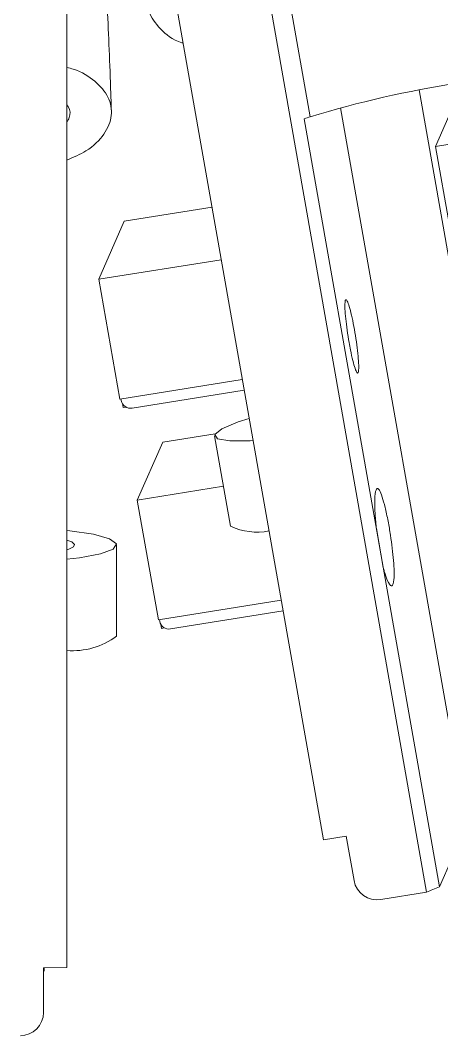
# Model space of a CAD drawing. Header units: millimetres. Extents: x 0 to 1189, y 0 to 841.
# Drawn here: x 471.422 to 473.236, y 439.339 to 443.715 of the extents above; entities that cross this region are included whole.
import ezdxf

# ---------------------------------------------------------------- set-up
doc = ezdxf.new("R2010")
doc.units = ezdxf.units.MM
doc.layers.get('0').update_dxf_attribs({"lineweight": 18})

msp = doc.modelspace()

# ---------------------------------------------------------------- linework, layer by layer
at = {"color": 7, "linetype": 'Continuous', "lineweight": 15}
for p, q in [((472.3618, 445.0508), (472.67, 443.2987)), ((472.2801, 445.0191), (473.1705, 439.9574)), ((471.8871, 444.9562), (472.7268, 440.1825)), ((471.6217, 444.4623), (471.6217, 439.6327)), ((473.1382, 443.4143), (473.6072, 440.7478)), ((472.8003, 443.3371), (473.3436, 440.2483)), ((472.644, 443.2899), (473.2262, 439.9803)), ((473.2096, 443.171), (473.2665, 443.3009)), ((473.7303, 443.2544), (473.2096, 443.171)), ((473.4664, 441.7109), (473.2096, 443.171)), ((472.2472, 442.9089), (471.8693, 442.8484)), ((471.8693, 442.8484), (471.7599, 442.5986)), ((471.7599, 442.5986), (472.287, 442.683)), ((471.8507, 442.0827), (471.7599, 442.5986)), ((471.8507, 442.0827), (472.3777, 442.167)), ((471.9029, 442.0433), (472.3859, 442.1207)), ((471.8554, 442.0834), (471.8567, 442.076)), ((471.8612, 442.0635), (471.8643, 442.0457)), ((471.8643, 442.0457), (471.8772, 442.0477)), ((472.2612, 441.9331), (472.035, 441.8968)), ((472.2585, 441.9235), (472.327, 441.5341)), ((472.035, 441.8968), (471.9257, 441.647)), ((471.9257, 441.647), (472.2967, 441.7064)), ((472.0164, 441.1311), (471.9257, 441.647)), ((472.9548, 441.5243), (472.9842, 441.357)), ((471.8363, 441.0601), (471.8363, 441.454)), ((472.0164, 441.1311), (472.545, 441.2158)), ((472.0211, 441.1319), (472.0225, 441.1244)), ((472.0686, 441.0918), (472.5532, 441.1694)), ((472.0269, 441.1119), (472.0301, 441.0941)), ((472.0301, 441.0941), (472.0429, 441.0962)), ((473.3436, 440.2483), (473.2262, 439.9803)), ((472.7268, 440.1825), (472.825, 440.1983)), ((472.825, 440.1983), (472.8586, 440.0075)), ((473.1705, 439.9574), (472.974, 439.9259)), ((471.6217, 439.6327), (471.5219, 439.6317)), ((471.5219, 439.6317), (471.5219, 439.4387)), ((471.5242, 439.6179), (471.5242, 439.6317))]:
    msp.add_line(p, q, dxfattribs=at)
for points in [[(472.4073, 441.9991), (472.3596, 441.9839), (472.2901, 441.9548), (472.2595, 441.9299), (472.2712, 441.9117), (472.3239, 441.9023), (472.412, 441.9026), (472.4241, 441.9033)], [(471.6217, 441.5156), (471.6355, 441.5142), (471.737, 441.4998), (471.8062, 441.4805), (471.8356, 441.4582), (471.822, 441.4356), (471.7669, 441.4149), (471.6763, 441.3984), (471.6217, 441.3925)], [(471.6217, 441.4334), (471.6306, 441.4361), (471.6513, 441.4459), (471.6559, 441.4563), (471.644, 441.4666), (471.6217, 441.4746)]]:
    msp.add_lwpolyline(points, dxfattribs=at)
for centre, radius, start, end in [((473.9845, 439.0039), 4.4915, 98.6983, 107.0173), ((472.9421, 442.4499), 0.8913, 107.7759, 109.539), ((471.8965, 442.0832), 0.0404, 190.3159, 279.1235), ((472.4413, 441.7817), 0.2726, 245.2114, 280.8417), ((472.0622, 441.1317), 0.0404, 190.3058, 279.1568), ((471.6447, 441.3233), 0.3256, 265.9447, 306.0583), ((472.9579, 440.0256), 0.101, 190.3112, 279.1328), ((473.3936, 439.4944), 0.5139, 109.0093, 115.7321), ((471.4215, 439.4395), 0.1004, 270.3289, 359.5135)]:
    msp.add_arc(centre, radius, start, end, dxfattribs=at)
for points, knots in [([(471.814, 443.3228), (471.8132, 443.3484), (471.8082, 443.5027), (471.7992, 443.7252), (471.7893, 443.9007), (471.7856, 443.9665)], [0, 0, 0, 0, 0.0712019, 0.4294431, 0.6443613, 0.6443613, 0.6443613, 0.6443613]), ([(472.0629, 443.957), (472.0447, 443.9429), (471.9978, 443.9065), (471.9656, 443.8343), (471.9676, 443.7511), (472.0207, 443.6765), (472.0777, 443.6291), (472.121, 443.6168), (472.1228, 443.6163)], [0, 0, 0, 0, 0.0584132, 0.1508672, 0.2458125, 0.3430157, 0.4411364, 0.4454774, 0.4454774, 0.4454774, 0.4454774]), ([(471.6217, 443.5112), (471.6313, 443.5089), (471.6812, 443.4971), (471.7476, 443.453), (471.8068, 443.3847), (471.8212, 443.304), (471.7882, 443.2231), (471.7199, 443.154), (471.6508, 443.1246), (471.6217, 443.1122)], [0, 0, 0, 0, 0.0227501, 0.1175862, 0.2139332, 0.3128794, 0.4141739, 0.5164273, 0.5912158, 0.5912158, 0.5912158, 0.5912158]), ([(471.6217, 443.2748), (471.6257, 443.2817), (471.6382, 443.303), (471.6375, 443.3307), (471.6244, 443.3475), (471.6217, 443.351)], [0, 0, 0, 0, 0.02253848, 0.07023652, 0.08250484, 0.08250484, 0.08250484, 0.08250484]), ([(472.8373, 442.3259), (472.8344, 442.3436), (472.8285, 442.3792), (472.8223, 442.4303), (472.819, 442.4725), (472.8191, 442.5013), (472.8226, 442.5134), (472.8291, 442.5072), (472.8378, 442.4836), (472.8478, 442.4452), (472.8579, 442.3963), (472.867, 442.3426), (472.8741, 442.2901), (472.8783, 442.2445), (472.8793, 442.2111), (472.8768, 442.1936), (472.8712, 442.194), (472.8631, 442.2124), (472.8534, 442.2467), (472.8444, 442.287), (472.8393, 442.3151), (472.8373, 442.3259)], [0, 0, 0, 0, 0.0347701, 0.0695349, 0.1043443, 0.139222, 0.1741754, 0.2091626, 0.2441342, 0.2790374, 0.3138687, 0.3486376, 0.3833958, 0.4181807, 0.4530332, 0.4879642, 0.5229451, 0.5579242, 0.5928566, 0.6277196, 0.6494693, 0.6494693, 0.6494693, 0.6494693]), ([(472.9548, 441.5243), (472.9543, 441.5286), (472.9513, 441.5569), (472.9474, 441.6118), (472.9477, 441.669), (472.9543, 441.7), (472.9657, 441.6964), (472.9789, 441.6656), (472.9922, 441.6182), (473.0049, 441.5596), (473.0157, 441.4969), (473.0237, 441.438), (473.0292, 441.3834), (473.0319, 441.3298), (473.0296, 441.2858), (473.0196, 441.2704), (473.0048, 441.2913), (472.9919, 441.3281), (472.9857, 441.3512), (472.9842, 441.357)], [0, 0, 0, 0, 0.0073157, 0.0483477, 0.1086621, 0.1708428, 0.2252965, 0.267461, 0.3022098, 0.3371332, 0.3678292, 0.3970442, 0.4278344, 0.4627808, 0.5148, 0.5807183, 0.6473385, 0.6860901, 0.699055, 0.699055, 0.699055, 0.699055])]:
    msp.add_open_spline(points, degree=3, knots=knots, dxfattribs=at)

doc.saveas('drawing.dxf')
